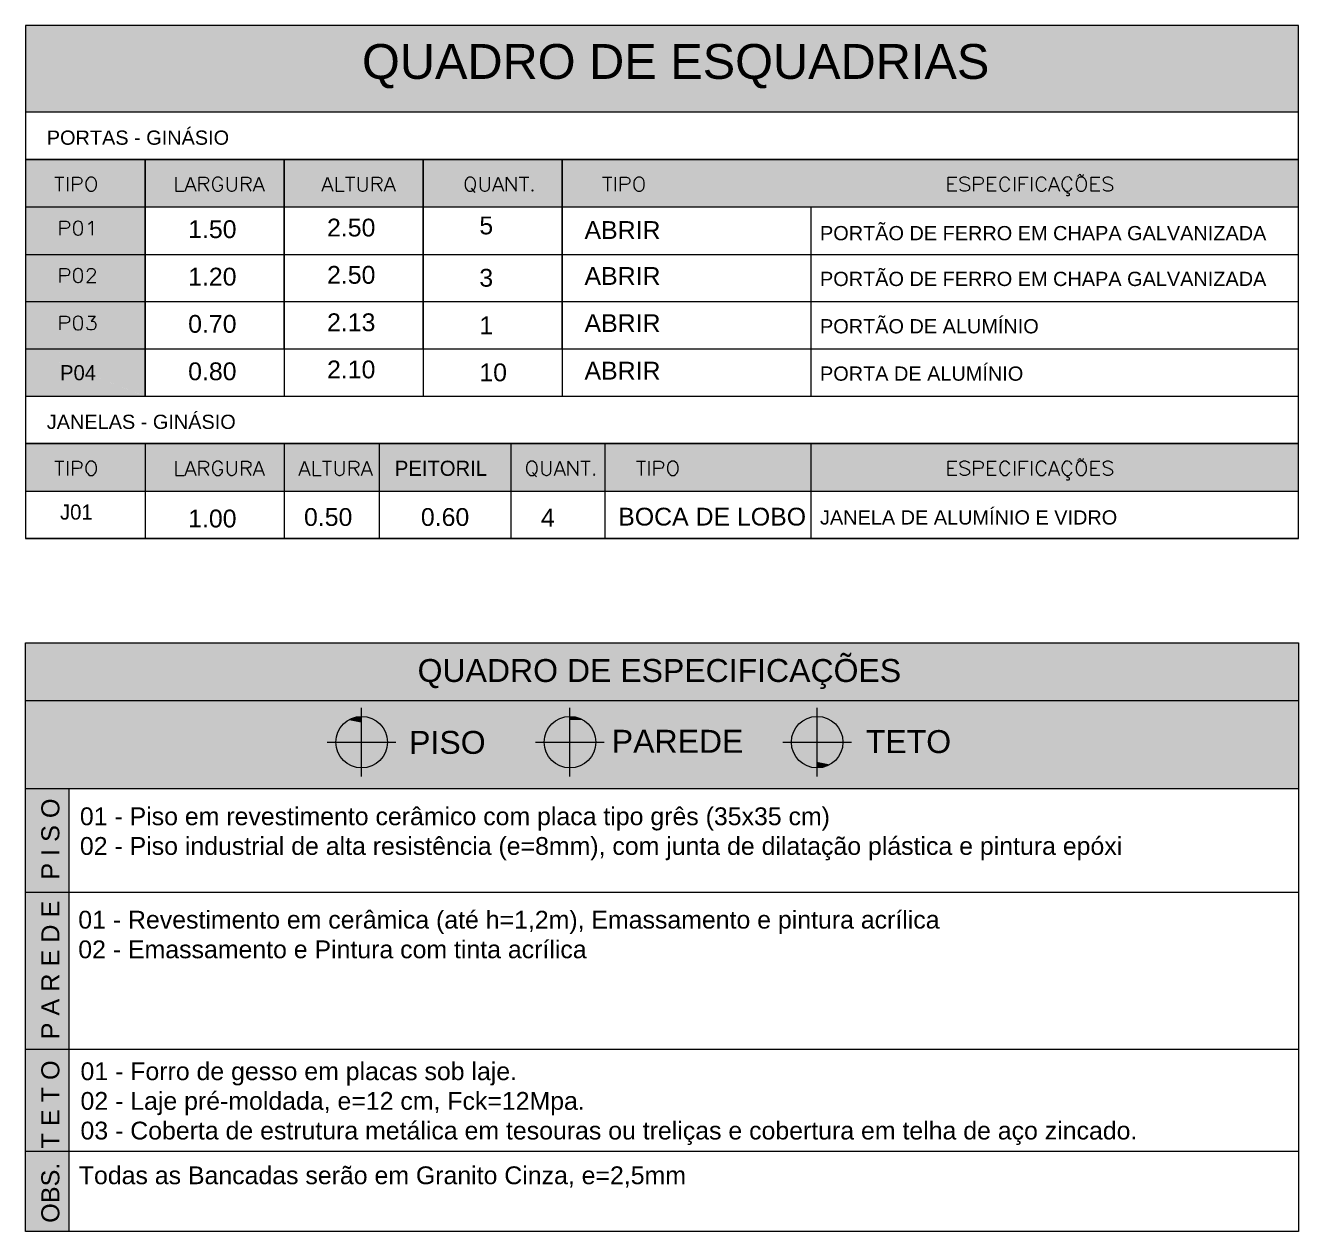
# Model space of a CAD drawing. Extents: x 3377 to 3790, y 1673 to 1846.
# Drawn here: x 3592.4 to 3606.71, y 1741.59 to 1755.14 of the extents above; entities that cross this region are included whole.
import ezdxf

# ---------------------------------------------------------------- set-up
doc = ezdxf.new("R2010")
doc.units = 0
doc.header["$LTSCALE"] = 2
for name, color, linetype in [('PDF9_0', 7, 'Continuous'), ('PDF9_AA - Texto', 7, 'Continuous'), ('PDF9_T - ESQUADRIA 03', 7, 'Continuous'), ('PDF9_Text', 7, 'Continuous'), ('PDF9_Texto', 7, 'Continuous')]:
    doc.layers.add(name, color=color, linetype=linetype)
doc.styles.add('PDF Arial', font='arial.ttf')

msp = doc.modelspace()

# ---------------------------------------------------------------- linework, layer by layer
at = {"layer": 'PDF9_0', "color": 252, "true_color": 0x858585, "transparency": 33554559}
for points in [[(3606.707, 1755.142), (3592.397, 1755.142), (3606.707, 1754.169)], [(3592.397, 1755.142), (3606.707, 1754.169), (3592.397, 1754.169)], [(3606.707, 1748.205), (3592.397, 1748.205), (3606.707, 1747.556)], [(3592.397, 1748.205), (3606.707, 1747.556), (3592.397, 1747.556)]]:
    msp.add_solid(points, dxfattribs=at)
at = {"layer": 'PDF9_0', "color": 9, "true_color": 0xc1c1c1, "transparency": 33554559}
for points in [[(3606.707, 1753.636), (3592.397, 1753.636), (3606.707, 1753.103)], [(3592.397, 1753.636), (3606.707, 1753.103), (3592.397, 1753.103)], [(3593.744, 1753.103), (3592.397, 1753.103), (3593.744, 1751.506)], [(3592.397, 1753.103), (3593.744, 1751.506), (3592.397, 1751.506)], [(3593.744, 1751.506), (3592.397, 1751.506), (3593.74, 1750.976)], [(3592.397, 1751.506), (3593.744, 1750.974), (3592.397, 1750.974)], [(3606.707, 1750.443), (3592.397, 1750.443), (3606.707, 1749.909)], [(3592.397, 1750.443), (3606.707, 1749.909), (3592.397, 1749.909)], [(3606.707, 1747.556), (3592.397, 1747.556), (3606.707, 1746.567)], [(3592.397, 1747.556), (3606.707, 1746.567), (3592.397, 1746.567)], [(3592.883, 1746.567), (3592.397, 1746.567), (3592.883, 1741.59)], [(3592.397, 1746.567), (3592.883, 1741.59), (3592.397, 1741.59)]]:
    msp.add_solid(points, dxfattribs=at)
at = {"layer": 'PDF9_AA - Texto', "lineweight": 0}
msp.add_line((3593.744, 1750.443), (3593.744, 1749.376), dxfattribs=at)
for points in [[(3606.707, 1750.976), (3606.707, 1755.142), (3592.397, 1755.142), (3592.397, 1754.169)], [(3606.707, 1754.169), (3592.397, 1754.169), (3592.397, 1750.976)], [(3592.727, 1753.439), (3592.83, 1753.439)], [(3592.777, 1753.439), (3592.777, 1753.28)], [(3592.869, 1753.439), (3592.869, 1753.28)], [(3592.928, 1753.28), (3592.928, 1753.439), (3592.995, 1753.439), (3593.016, 1753.43), (3593.025, 1753.424), (3593.031, 1753.406), (3593.031, 1753.386), (3593.025, 1753.371), (3593.016, 1753.362), (3592.995, 1753.356), (3592.928, 1753.356)], [(3594.088, 1753.439), (3594.088, 1753.28), (3594.18, 1753.28)], [(3594.194, 1753.28), (3594.253, 1753.439), (3594.312, 1753.28)], [(3594.351, 1753.28), (3594.351, 1753.439), (3594.418, 1753.439), (3594.439, 1753.43), (3594.448, 1753.424), (3594.454, 1753.406), (3594.454, 1753.392), (3594.448, 1753.377), (3594.439, 1753.371), (3594.418, 1753.362), (3594.351, 1753.362)], [(3594.613, 1753.401), (3594.604, 1753.415), (3594.589, 1753.43), (3594.574, 1753.439), (3594.545, 1753.439), (3594.53, 1753.43), (3594.516, 1753.415), (3594.507, 1753.401), (3594.501, 1753.377), (3594.501, 1753.342), (3594.507, 1753.318), (3594.516, 1753.303), (3594.53, 1753.289), (3594.545, 1753.28), (3594.574, 1753.28), (3594.589, 1753.289), (3594.604, 1753.303), (3594.613, 1753.318), (3594.613, 1753.342), (3594.574, 1753.342)], [(3594.663, 1753.439), (3594.663, 1753.327), (3594.672, 1753.303), (3594.686, 1753.289), (3594.707, 1753.28), (3594.725, 1753.28), (3594.745, 1753.289), (3594.76, 1753.303), (3594.769, 1753.327), (3594.769, 1753.439)], [(3594.828, 1753.28), (3594.828, 1753.439), (3594.896, 1753.439), (3594.916, 1753.43), (3594.925, 1753.424), (3594.931, 1753.406), (3594.931, 1753.392), (3594.925, 1753.377), (3594.916, 1753.371), (3594.896, 1753.362), (3594.828, 1753.362)], [(3594.96, 1753.28), (3595.022, 1753.439), (3595.081, 1753.28)], [(3595.732, 1753.28), (3595.791, 1753.439), (3595.853, 1753.28)], [(3595.888, 1753.439), (3595.888, 1753.28), (3595.98, 1753.28)], [(3595.995, 1753.439), (3596.098, 1753.439)], [(3596.045, 1753.439), (3596.045, 1753.28)], [(3596.136, 1753.439), (3596.136, 1753.327), (3596.142, 1753.303), (3596.157, 1753.289), (3596.18, 1753.28), (3596.195, 1753.28), (3596.218, 1753.289), (3596.233, 1753.303), (3596.239, 1753.327), (3596.239, 1753.439)], [(3596.298, 1753.28), (3596.298, 1753.439), (3596.366, 1753.439), (3596.389, 1753.43), (3596.395, 1753.424), (3596.404, 1753.406), (3596.404, 1753.392), (3596.395, 1753.377), (3596.389, 1753.371), (3596.366, 1753.362), (3596.298, 1753.362)], [(3596.434, 1753.28), (3596.492, 1753.439), (3596.554, 1753.28)], [(3597.509, 1753.439), (3597.509, 1753.327), (3597.515, 1753.303), (3597.532, 1753.289), (3597.553, 1753.28), (3597.568, 1753.28), (3597.591, 1753.289), (3597.606, 1753.303), (3597.612, 1753.327), (3597.612, 1753.439)], [(3597.65, 1753.28), (3597.709, 1753.439), (3597.771, 1753.28)], [(3597.806, 1753.28), (3597.806, 1753.439), (3597.913, 1753.28), (3597.913, 1753.439)], [(3597.948, 1753.439), (3598.054, 1753.439)], [(3598.001, 1753.439), (3598.001, 1753.28)], [(3598.885, 1753.439), (3598.988, 1753.439)], [(3598.938, 1753.439), (3598.938, 1753.28)], [(3599.026, 1753.439), (3599.026, 1753.28)], [(3599.085, 1753.28), (3599.085, 1753.439), (3599.153, 1753.439), (3599.176, 1753.43), (3599.182, 1753.424), (3599.191, 1753.406), (3599.191, 1753.386), (3599.182, 1753.371), (3599.176, 1753.362), (3599.153, 1753.356), (3599.085, 1753.356)], [(3602.865, 1753.28), (3602.768, 1753.28), (3602.768, 1753.439), (3602.865, 1753.439)], [(3603.007, 1753.415), (3602.992, 1753.43), (3602.968, 1753.439), (3602.939, 1753.439), (3602.915, 1753.43), (3602.9, 1753.415), (3602.9, 1753.401), (3602.909, 1753.386), (3602.915, 1753.377), (3602.93, 1753.371), (3602.974, 1753.356), (3602.992, 1753.348), (3602.998, 1753.342), (3603.007, 1753.327), (3603.007, 1753.303), (3602.992, 1753.289), (3602.968, 1753.28), (3602.939, 1753.28), (3602.915, 1753.289), (3602.9, 1753.303)], [(3603.057, 1753.28), (3603.057, 1753.439), (3603.124, 1753.439), (3603.148, 1753.43), (3603.154, 1753.424), (3603.163, 1753.406), (3603.163, 1753.386), (3603.154, 1753.371), (3603.148, 1753.362), (3603.124, 1753.356), (3603.057, 1753.356)], [(3603.31, 1753.28), (3603.213, 1753.28), (3603.213, 1753.439), (3603.31, 1753.439)], [(3603.46, 1753.401), (3603.451, 1753.415), (3603.437, 1753.43), (3603.422, 1753.439), (3603.393, 1753.439), (3603.378, 1753.43), (3603.363, 1753.415), (3603.357, 1753.401), (3603.348, 1753.377), (3603.348, 1753.342), (3603.357, 1753.318), (3603.363, 1753.303), (3603.378, 1753.289), (3603.393, 1753.28), (3603.422, 1753.28), (3603.437, 1753.289), (3603.451, 1753.303), (3603.46, 1753.318)], [(3603.513, 1753.439), (3603.513, 1753.28)], [(3603.572, 1753.28), (3603.572, 1753.439), (3603.669, 1753.439)], [(3603.705, 1753.439), (3603.705, 1753.28)], [(3603.87, 1753.401), (3603.864, 1753.415), (3603.849, 1753.43), (3603.831, 1753.439), (3603.802, 1753.439), (3603.787, 1753.43), (3603.773, 1753.415), (3603.767, 1753.401), (3603.758, 1753.377), (3603.758, 1753.342), (3603.767, 1753.318), (3603.773, 1753.303), (3603.787, 1753.289), (3603.802, 1753.28), (3603.831, 1753.28), (3603.849, 1753.289), (3603.864, 1753.303), (3603.87, 1753.318)], [(3603.899, 1753.28), (3603.958, 1753.439), (3604.02, 1753.28)], [(3604.229, 1753.445), (3604.235, 1753.459)], [(3604.256, 1753.459), (3604.265, 1753.454)], [(3604.285, 1753.454), (3604.291, 1753.468)], [(3604.474, 1753.28), (3604.377, 1753.28), (3604.377, 1753.439), (3604.474, 1753.439)], [(3604.615, 1753.415), (3604.6, 1753.43), (3604.577, 1753.439), (3604.547, 1753.439), (3604.527, 1753.43), (3604.512, 1753.415), (3604.512, 1753.401), (3604.518, 1753.386), (3604.527, 1753.377), (3604.542, 1753.371), (3604.586, 1753.356), (3604.6, 1753.348), (3604.609, 1753.342), (3604.615, 1753.327), (3604.615, 1753.303), (3604.6, 1753.289), (3604.577, 1753.28), (3604.547, 1753.28), (3604.527, 1753.289), (3604.512, 1753.303)], [(3594.215, 1753.333), (3594.292, 1753.333)], [(3594.404, 1753.362), (3594.454, 1753.28)], [(3594.881, 1753.362), (3594.931, 1753.28)], [(3594.984, 1753.333), (3595.058, 1753.333)], [(3595.756, 1753.333), (3595.83, 1753.333)], [(3596.351, 1753.362), (3596.404, 1753.28)], [(3596.457, 1753.333), (3596.531, 1753.333)], [(3597.406, 1753.312), (3597.45, 1753.265)], [(3597.674, 1753.333), (3597.748, 1753.333)], [(3602.768, 1753.362), (3602.827, 1753.362)], [(3603.213, 1753.362), (3603.275, 1753.362)], [(3603.572, 1753.362), (3603.631, 1753.362)], [(3603.923, 1753.333), (3603.996, 1753.333)], [(3604.094, 1753.236), (3604.103, 1753.23), (3604.123, 1753.23), (3604.132, 1753.236), (3604.132, 1753.25), (3604.123, 1753.259), (3604.108, 1753.259), (3604.108, 1753.28)], [(3604.377, 1753.362), (3604.435, 1753.362)], [(3592.397, 1753.103), (3606.707, 1753.103)], [(3601.23, 1750.976), (3601.23, 1753.103)], [(3595.305, 1753.085), (3595.305, 1750.976)], [(3596.867, 1753.085), (3596.867, 1750.976)], [(3598.431, 1753.085), (3598.431, 1750.976)], [(3592.786, 1752.785), (3592.786, 1752.944), (3592.854, 1752.944), (3592.877, 1752.935), (3592.883, 1752.929), (3592.892, 1752.911), (3592.892, 1752.891), (3592.883, 1752.876), (3592.877, 1752.867), (3592.854, 1752.861), (3592.786, 1752.861)], [(3593.107, 1752.911), (3593.122, 1752.92), (3593.146, 1752.944), (3593.146, 1752.785)], [(3592.397, 1752.57), (3606.707, 1752.57)], [(3592.786, 1752.254), (3592.786, 1752.411), (3592.854, 1752.411), (3592.877, 1752.402), (3592.883, 1752.396), (3592.892, 1752.381), (3592.892, 1752.358), (3592.883, 1752.343), (3592.877, 1752.334), (3592.854, 1752.328), (3592.786, 1752.328)], [(3593.093, 1752.372), (3593.093, 1752.381), (3593.101, 1752.396), (3593.107, 1752.402), (3593.122, 1752.411), (3593.151, 1752.411), (3593.166, 1752.402), (3593.175, 1752.396), (3593.181, 1752.381), (3593.181, 1752.366), (3593.175, 1752.349), (3593.16, 1752.328), (3593.087, 1752.254), (3593.19, 1752.254)], [(3592.397, 1752.039), (3606.707, 1752.039)], [(3592.786, 1751.721), (3592.786, 1751.877), (3592.854, 1751.877), (3592.877, 1751.868), (3592.883, 1751.863), (3592.892, 1751.848), (3592.892, 1751.824), (3592.883, 1751.81), (3592.877, 1751.804), (3592.854, 1751.795), (3592.786, 1751.795)], [(3593.101, 1751.877), (3593.181, 1751.877), (3593.137, 1751.818), (3593.16, 1751.818), (3593.175, 1751.81), (3593.181, 1751.804), (3593.19, 1751.78), (3593.19, 1751.765), (3593.181, 1751.742), (3593.166, 1751.727), (3593.146, 1751.721), (3593.122, 1751.721), (3593.101, 1751.727), (3593.093, 1751.736), (3593.087, 1751.751)], [(3592.397, 1751.509), (3606.707, 1751.509)], [(3606.707, 1749.376), (3592.397, 1749.376), (3606.707, 1749.376), (3606.707, 1750.976)], [(3592.397, 1750.976), (3606.707, 1750.976)], [(3592.397, 1750.976), (3592.397, 1749.376)], [(3595.305, 1750.443), (3595.305, 1749.376)], [(3596.373, 1750.443), (3596.373, 1749.376)], [(3597.853, 1750.443), (3597.853, 1749.376)], [(3598.909, 1750.443), (3598.909, 1749.376)], [(3601.23, 1749.376), (3601.23, 1750.443)], [(3592.727, 1750.245), (3592.83, 1750.245)], [(3592.777, 1750.245), (3592.777, 1750.086)], [(3592.869, 1750.245), (3592.869, 1750.086)], [(3592.928, 1750.086), (3592.928, 1750.245), (3592.995, 1750.245), (3593.016, 1750.236), (3593.025, 1750.23), (3593.031, 1750.213), (3593.031, 1750.192), (3593.025, 1750.177), (3593.016, 1750.169), (3592.995, 1750.163), (3592.928, 1750.163)], [(3594.088, 1750.245), (3594.088, 1750.086), (3594.18, 1750.086)], [(3594.194, 1750.086), (3594.253, 1750.245), (3594.312, 1750.086)], [(3594.351, 1750.086), (3594.351, 1750.245), (3594.418, 1750.245), (3594.439, 1750.236), (3594.448, 1750.23), (3594.454, 1750.213), (3594.454, 1750.198), (3594.448, 1750.183), (3594.439, 1750.177), (3594.418, 1750.169), (3594.351, 1750.169)], [(3594.613, 1750.207), (3594.604, 1750.222), (3594.589, 1750.236), (3594.574, 1750.245), (3594.545, 1750.245), (3594.53, 1750.236), (3594.516, 1750.222), (3594.507, 1750.207), (3594.501, 1750.183), (3594.501, 1750.148), (3594.507, 1750.124), (3594.516, 1750.11), (3594.53, 1750.095), (3594.545, 1750.086), (3594.574, 1750.086), (3594.589, 1750.095), (3594.604, 1750.11), (3594.613, 1750.124), (3594.613, 1750.148), (3594.574, 1750.148)], [(3594.663, 1750.245), (3594.663, 1750.133), (3594.672, 1750.11), (3594.686, 1750.095), (3594.707, 1750.086), (3594.725, 1750.086), (3594.745, 1750.095), (3594.76, 1750.11), (3594.769, 1750.133), (3594.769, 1750.245)], [(3594.828, 1750.086), (3594.828, 1750.245), (3594.896, 1750.245), (3594.916, 1750.236), (3594.925, 1750.23), (3594.931, 1750.213), (3594.931, 1750.198), (3594.925, 1750.183), (3594.916, 1750.177), (3594.896, 1750.169), (3594.828, 1750.169)], [(3594.96, 1750.086), (3595.022, 1750.245), (3595.081, 1750.086)], [(3595.473, 1750.086), (3595.532, 1750.245), (3595.594, 1750.086)], [(3595.63, 1750.245), (3595.63, 1750.086), (3595.721, 1750.086)], [(3595.736, 1750.245), (3595.839, 1750.245)], [(3595.786, 1750.245), (3595.786, 1750.086)], [(3595.877, 1750.245), (3595.877, 1750.133), (3595.883, 1750.11), (3595.898, 1750.095), (3595.921, 1750.086), (3595.936, 1750.086), (3595.96, 1750.095), (3595.974, 1750.11), (3595.98, 1750.133), (3595.98, 1750.245)], [(3596.039, 1750.086), (3596.039, 1750.245), (3596.107, 1750.245), (3596.13, 1750.236), (3596.136, 1750.23), (3596.145, 1750.213), (3596.145, 1750.198), (3596.136, 1750.183), (3596.13, 1750.177), (3596.107, 1750.169), (3596.039, 1750.169)], [(3596.175, 1750.086), (3596.234, 1750.245), (3596.295, 1750.086)], [(3598.201, 1750.245), (3598.201, 1750.133), (3598.207, 1750.11), (3598.225, 1750.095), (3598.245, 1750.086), (3598.26, 1750.086), (3598.284, 1750.095), (3598.299, 1750.11), (3598.304, 1750.133), (3598.304, 1750.245)], [(3598.343, 1750.086), (3598.402, 1750.245), (3598.464, 1750.086)], [(3598.499, 1750.086), (3598.499, 1750.245), (3598.605, 1750.086), (3598.605, 1750.245)], [(3598.64, 1750.245), (3598.746, 1750.245)], [(3598.693, 1750.245), (3598.693, 1750.086)], [(3599.264, 1750.245), (3599.367, 1750.245)], [(3599.317, 1750.245), (3599.317, 1750.086)], [(3599.405, 1750.245), (3599.405, 1750.086)], [(3599.464, 1750.086), (3599.464, 1750.245), (3599.532, 1750.245), (3599.555, 1750.236), (3599.561, 1750.23), (3599.57, 1750.213), (3599.57, 1750.192), (3599.561, 1750.177), (3599.555, 1750.169), (3599.532, 1750.163), (3599.464, 1750.163)], [(3602.865, 1750.086), (3602.768, 1750.086), (3602.768, 1750.245), (3602.865, 1750.245)], [(3603.007, 1750.222), (3602.992, 1750.236), (3602.968, 1750.245), (3602.939, 1750.245), (3602.915, 1750.236), (3602.9, 1750.222), (3602.9, 1750.207), (3602.909, 1750.192), (3602.915, 1750.183), (3602.93, 1750.177), (3602.974, 1750.163), (3602.992, 1750.154), (3602.998, 1750.148), (3603.007, 1750.133), (3603.007, 1750.11), (3602.992, 1750.095), (3602.968, 1750.086), (3602.939, 1750.086), (3602.915, 1750.095), (3602.9, 1750.11)], [(3603.057, 1750.086), (3603.057, 1750.245), (3603.124, 1750.245), (3603.148, 1750.236), (3603.154, 1750.23), (3603.163, 1750.213), (3603.163, 1750.192), (3603.154, 1750.177), (3603.148, 1750.169), (3603.124, 1750.163), (3603.057, 1750.163)], [(3603.31, 1750.086), (3603.213, 1750.086), (3603.213, 1750.245), (3603.31, 1750.245)], [(3603.46, 1750.207), (3603.451, 1750.222), (3603.437, 1750.236), (3603.422, 1750.245), (3603.393, 1750.245), (3603.378, 1750.236), (3603.363, 1750.222), (3603.357, 1750.207), (3603.348, 1750.183), (3603.348, 1750.148), (3603.357, 1750.124), (3603.363, 1750.11), (3603.378, 1750.095), (3603.393, 1750.086), (3603.422, 1750.086), (3603.437, 1750.095), (3603.451, 1750.11), (3603.46, 1750.124)], [(3603.513, 1750.245), (3603.513, 1750.086)], [(3603.572, 1750.086), (3603.572, 1750.245), (3603.669, 1750.245)], [(3603.705, 1750.245), (3603.705, 1750.086)], [(3603.87, 1750.207), (3603.864, 1750.222), (3603.849, 1750.236), (3603.831, 1750.245), (3603.802, 1750.245), (3603.787, 1750.236), (3603.773, 1750.222), (3603.767, 1750.207), (3603.758, 1750.183), (3603.758, 1750.148), (3603.767, 1750.124), (3603.773, 1750.11), (3603.787, 1750.095), (3603.802, 1750.086), (3603.831, 1750.086), (3603.849, 1750.095), (3603.864, 1750.11), (3603.87, 1750.124)], [(3603.899, 1750.086), (3603.958, 1750.245), (3604.02, 1750.086)], [(3604.229, 1750.251), (3604.235, 1750.266)], [(3604.256, 1750.266), (3604.265, 1750.26)], [(3604.285, 1750.26), (3604.291, 1750.275)], [(3604.474, 1750.086), (3604.377, 1750.086), (3604.377, 1750.245), (3604.474, 1750.245)], [(3604.615, 1750.222), (3604.6, 1750.236), (3604.577, 1750.245), (3604.547, 1750.245), (3604.527, 1750.236), (3604.512, 1750.222), (3604.512, 1750.207), (3604.518, 1750.192), (3604.527, 1750.183), (3604.542, 1750.177), (3604.586, 1750.163), (3604.6, 1750.154), (3604.609, 1750.148), (3604.615, 1750.133), (3604.615, 1750.11), (3604.6, 1750.095), (3604.577, 1750.086), (3604.547, 1750.086), (3604.527, 1750.095), (3604.512, 1750.11)], [(3594.215, 1750.139), (3594.292, 1750.139)], [(3594.404, 1750.169), (3594.454, 1750.086)], [(3594.881, 1750.169), (3594.931, 1750.086)], [(3594.984, 1750.139), (3595.058, 1750.139)], [(3595.497, 1750.139), (3595.571, 1750.139)], [(3596.092, 1750.169), (3596.145, 1750.086)], [(3596.198, 1750.139), (3596.272, 1750.139)], [(3598.098, 1750.118), (3598.142, 1750.071)], [(3598.366, 1750.139), (3598.44, 1750.139)], [(3602.768, 1750.169), (3602.827, 1750.169)], [(3603.213, 1750.169), (3603.275, 1750.169)], [(3603.572, 1750.169), (3603.631, 1750.169)], [(3603.923, 1750.139), (3603.996, 1750.139)], [(3604.377, 1750.169), (3604.435, 1750.169)], [(3604.094, 1750.042), (3604.103, 1750.036), (3604.123, 1750.036), (3604.132, 1750.042), (3604.132, 1750.057), (3604.123, 1750.065), (3604.108, 1750.065), (3604.108, 1750.086)], [(3592.397, 1749.909), (3606.707, 1749.909)], [(3592.397, 1747.556), (3606.707, 1747.556)], [(3592.397, 1746.567), (3606.707, 1746.567)], [(3592.883, 1746.567), (3592.883, 1741.59)], [(3592.397, 1745.403), (3606.707, 1745.403)], [(3592.397, 1743.641), (3606.707, 1743.641)], [(3592.397, 1742.495), (3606.707, 1742.495)]]:
    msp.add_lwpolyline(points, dxfattribs=at)
for points in [[(3606.707, 1753.636), (3592.397, 1753.636)], [(3593.744, 1750.974), (3593.744, 1753.636)], [(3595.305, 1751.506), (3595.305, 1753.636)], [(3596.867, 1751.506), (3596.867, 1753.636)], [(3598.431, 1751.506), (3598.431, 1753.636)], [(3593.122, 1753.439), (3593.107, 1753.43), (3593.093, 1753.415), (3593.084, 1753.401), (3593.075, 1753.377), (3593.075, 1753.342), (3593.084, 1753.318), (3593.093, 1753.303), (3593.107, 1753.289), (3593.122, 1753.28), (3593.151, 1753.28), (3593.166, 1753.289), (3593.181, 1753.303), (3593.187, 1753.318), (3593.196, 1753.342), (3593.196, 1753.377), (3593.187, 1753.401), (3593.181, 1753.415), (3593.166, 1753.43), (3593.151, 1753.439)], [(3597.382, 1753.439), (3597.367, 1753.43), (3597.353, 1753.415), (3597.344, 1753.401), (3597.338, 1753.377), (3597.338, 1753.342), (3597.344, 1753.318), (3597.353, 1753.303), (3597.367, 1753.289), (3597.382, 1753.28), (3597.412, 1753.28), (3597.426, 1753.289), (3597.441, 1753.303), (3597.45, 1753.318), (3597.456, 1753.342), (3597.456, 1753.377), (3597.45, 1753.401), (3597.441, 1753.415), (3597.426, 1753.43), (3597.412, 1753.439)], [(3599.28, 1753.439), (3599.265, 1753.43), (3599.25, 1753.415), (3599.241, 1753.401), (3599.235, 1753.377), (3599.235, 1753.342), (3599.241, 1753.318), (3599.25, 1753.303), (3599.265, 1753.289), (3599.28, 1753.28), (3599.309, 1753.28), (3599.324, 1753.289), (3599.339, 1753.303), (3599.347, 1753.318), (3599.353, 1753.342), (3599.353, 1753.377), (3599.347, 1753.401), (3599.339, 1753.415), (3599.324, 1753.43), (3599.309, 1753.439)], [(3604.25, 1753.439), (3604.235, 1753.43), (3604.22, 1753.415), (3604.215, 1753.401), (3604.206, 1753.377), (3604.206, 1753.342), (3604.215, 1753.318), (3604.22, 1753.303), (3604.235, 1753.289), (3604.25, 1753.28), (3604.279, 1753.28), (3604.294, 1753.289), (3604.309, 1753.303), (3604.318, 1753.318), (3604.324, 1753.342), (3604.324, 1753.377), (3604.318, 1753.401), (3604.309, 1753.415), (3604.294, 1753.43), (3604.279, 1753.439)], [(3598.098, 1753.294), (3598.089, 1753.289), (3598.098, 1753.28), (3598.104, 1753.289)], [(3592.981, 1752.944), (3592.96, 1752.935), (3592.942, 1752.911), (3592.936, 1752.876), (3592.936, 1752.853), (3592.942, 1752.817), (3592.96, 1752.794), (3592.981, 1752.785), (3592.995, 1752.785), (3593.019, 1752.794), (3593.034, 1752.817), (3593.039, 1752.853), (3593.039, 1752.876), (3593.034, 1752.911), (3593.019, 1752.935), (3592.995, 1752.944)], [(3592.981, 1752.411), (3592.96, 1752.402), (3592.942, 1752.381), (3592.936, 1752.343), (3592.936, 1752.319), (3592.942, 1752.284), (3592.96, 1752.26), (3592.981, 1752.254), (3592.995, 1752.254), (3593.019, 1752.26), (3593.034, 1752.284), (3593.039, 1752.319), (3593.039, 1752.343), (3593.034, 1752.381), (3593.019, 1752.402), (3592.995, 1752.411)], [(3592.981, 1751.877), (3592.96, 1751.868), (3592.942, 1751.848), (3592.936, 1751.81), (3592.936, 1751.786), (3592.942, 1751.751), (3592.96, 1751.727), (3592.981, 1751.721), (3592.995, 1751.721), (3593.019, 1751.727), (3593.034, 1751.751), (3593.039, 1751.786), (3593.039, 1751.81), (3593.034, 1751.848), (3593.019, 1751.868), (3592.995, 1751.877)], [(3606.707, 1750.443), (3592.397, 1750.443)], [(3593.122, 1750.245), (3593.107, 1750.236), (3593.093, 1750.222), (3593.084, 1750.207), (3593.075, 1750.183), (3593.075, 1750.148), (3593.084, 1750.124), (3593.093, 1750.11), (3593.107, 1750.095), (3593.122, 1750.086), (3593.151, 1750.086), (3593.166, 1750.095), (3593.181, 1750.11), (3593.187, 1750.124), (3593.196, 1750.148), (3593.196, 1750.183), (3593.187, 1750.207), (3593.181, 1750.222), (3593.166, 1750.236), (3593.151, 1750.245)], [(3598.075, 1750.245), (3598.06, 1750.236), (3598.045, 1750.222), (3598.036, 1750.207), (3598.03, 1750.183), (3598.03, 1750.148), (3598.036, 1750.124), (3598.045, 1750.11), (3598.06, 1750.095), (3598.075, 1750.086), (3598.104, 1750.086), (3598.119, 1750.095), (3598.134, 1750.11), (3598.142, 1750.124), (3598.148, 1750.148), (3598.148, 1750.183), (3598.142, 1750.207), (3598.134, 1750.222), (3598.119, 1750.236), (3598.104, 1750.245)], [(3599.659, 1750.245), (3599.644, 1750.236), (3599.629, 1750.222), (3599.62, 1750.207), (3599.614, 1750.183), (3599.614, 1750.148), (3599.62, 1750.124), (3599.629, 1750.11), (3599.644, 1750.095), (3599.659, 1750.086), (3599.688, 1750.086), (3599.703, 1750.095), (3599.718, 1750.11), (3599.726, 1750.124), (3599.732, 1750.148), (3599.732, 1750.183), (3599.726, 1750.207), (3599.718, 1750.222), (3599.703, 1750.236), (3599.688, 1750.245)], [(3604.25, 1750.245), (3604.235, 1750.236), (3604.22, 1750.222), (3604.215, 1750.207), (3604.206, 1750.183), (3604.206, 1750.148), (3604.215, 1750.124), (3604.22, 1750.11), (3604.235, 1750.095), (3604.25, 1750.086), (3604.279, 1750.086), (3604.294, 1750.095), (3604.309, 1750.11), (3604.318, 1750.124), (3604.324, 1750.148), (3604.324, 1750.183), (3604.318, 1750.207), (3604.309, 1750.222), (3604.294, 1750.236), (3604.279, 1750.245)], [(3598.791, 1750.101), (3598.782, 1750.095), (3598.791, 1750.086), (3598.796, 1750.095)], [(3606.707, 1741.59), (3592.397, 1741.59), (3592.397, 1748.205), (3606.707, 1748.205)]]:
    msp.add_lwpolyline(points, close=True, dxfattribs=at)
for centre, start, end in [((3604.248, 1753.452), 45.0001, 134.9999), ((3604.275, 1753.464), 225.0001, 314.9999), ((3604.248, 1750.258), 45.0001, 134.9999), ((3604.275, 1750.27), 225.0001, 314.9999)]:
    msp.add_arc(centre, 0.0162, start, end, dxfattribs=at)
for centre in [(3604.109, 1753.36), (3604.109, 1750.166)]:
    msp.add_ellipse(centre, major_axis=(-0.0005, 0.0818), ratio=0.743163, start_param=5.231929, end_param=10.458139, dxfattribs=at)
at = {"layer": 'PDF9_T - ESQUADRIA 03', "transparency": 33554559}
for points in [[(3596.124, 1747.374), (3596.174, 1747.362), (3596.074, 1747.362)], [(3596.174, 1747.377), (3596.174, 1747.374), (3596.124, 1747.374)], [(3596.174, 1747.374), (3596.124, 1747.374), (3596.174, 1747.362)], [(3598.517, 1747.377), (3598.567, 1747.374), (3598.517, 1747.374)], [(3598.567, 1747.374), (3598.517, 1747.374), (3598.614, 1747.362)], [(3598.517, 1747.374), (3598.614, 1747.362), (3598.517, 1747.362)], [(3595.924, 1747.232), (3596.174, 1747.188), (3595.9, 1747.188)], [(3595.953, 1747.274), (3596.174, 1747.232), (3595.924, 1747.232)], [(3596.174, 1747.232), (3595.924, 1747.232), (3596.174, 1747.188)], [(3595.989, 1747.309), (3596.174, 1747.274), (3595.953, 1747.274)], [(3596.174, 1747.274), (3595.953, 1747.274), (3596.174, 1747.232)], [(3596.03, 1747.338), (3596.174, 1747.309), (3595.989, 1747.309)], [(3596.174, 1747.309), (3595.989, 1747.309), (3596.174, 1747.274)], [(3596.074, 1747.362), (3596.174, 1747.338), (3596.03, 1747.338)], [(3596.174, 1747.338), (3596.03, 1747.338), (3596.174, 1747.309)], [(3596.174, 1747.362), (3596.074, 1747.362), (3596.174, 1747.338)], [(3598.614, 1747.362), (3598.517, 1747.362), (3598.661, 1747.338)], [(3598.517, 1747.362), (3598.661, 1747.338), (3598.517, 1747.338)], [(3598.661, 1747.338), (3598.517, 1747.338), (3598.702, 1747.309)], [(3598.517, 1747.338), (3598.702, 1747.309), (3598.517, 1747.309)], [(3598.702, 1747.309), (3598.517, 1747.309), (3598.737, 1747.274)], [(3598.517, 1747.309), (3598.737, 1747.274), (3598.517, 1747.274)], [(3598.737, 1747.274), (3598.517, 1747.274), (3598.767, 1747.232)], [(3598.517, 1747.274), (3598.767, 1747.232), (3598.517, 1747.232)], [(3598.767, 1747.232), (3598.517, 1747.232), (3598.788, 1747.188)], [(3598.517, 1747.232), (3598.788, 1747.188), (3598.517, 1747.188)], [(3595.888, 1747.138), (3596.174, 1747.088), (3595.886, 1747.088)], [(3595.9, 1747.188), (3596.174, 1747.138), (3595.888, 1747.138)], [(3596.174, 1747.138), (3595.888, 1747.138), (3596.174, 1747.088)], [(3596.174, 1747.188), (3595.9, 1747.188), (3596.174, 1747.138)], [(3598.788, 1747.188), (3598.517, 1747.188), (3598.802, 1747.138)], [(3598.517, 1747.188), (3598.802, 1747.138), (3598.517, 1747.138)], [(3598.802, 1747.138), (3598.517, 1747.138), (3598.805, 1747.088)], [(3598.517, 1747.138), (3598.805, 1747.088), (3598.517, 1747.088)], [(3601.586, 1747.088), (3601.295, 1747.088), (3601.581, 1747.038)], [(3601.295, 1747.088), (3601.581, 1747.038), (3601.295, 1747.038)], [(3601.581, 1747.038), (3601.295, 1747.038), (3601.569, 1746.991)], [(3601.295, 1747.038), (3601.569, 1746.991), (3601.295, 1746.991)], [(3601.569, 1746.991), (3601.295, 1746.991), (3601.548, 1746.944)], [(3601.295, 1746.991), (3601.548, 1746.944), (3601.295, 1746.944)], [(3601.548, 1746.944), (3601.295, 1746.944), (3601.519, 1746.902)], [(3601.295, 1746.944), (3601.519, 1746.902), (3601.295, 1746.902)], [(3601.519, 1746.902), (3601.295, 1746.902), (3601.483, 1746.867)], [(3601.295, 1746.902), (3601.483, 1746.867), (3601.295, 1746.867)], [(3601.483, 1746.867), (3601.295, 1746.867), (3601.442, 1746.838)], [(3601.295, 1746.867), (3601.442, 1746.838), (3601.295, 1746.838)], [(3601.442, 1746.838), (3601.295, 1746.838), (3601.395, 1746.817)], [(3601.295, 1746.838), (3601.395, 1746.817), (3601.295, 1746.817)], [(3601.295, 1746.817), (3601.295, 1746.802), (3601.345, 1746.802)], [(3601.295, 1746.817), (3601.395, 1746.817), (3601.345, 1746.802)], [(3601.295, 1746.802), (3601.345, 1746.802), (3601.295, 1746.799)]]:
    msp.add_solid(points, dxfattribs=at)
at = {"layer": 'PDF9_Texto', "lineweight": 0}
for points in [[(3596.174, 1746.702), (3596.174, 1747.474)], [(3598.517, 1746.702), (3598.517, 1747.474)], [(3601.295, 1746.702), (3601.295, 1747.474)], [(3595.788, 1747.088), (3596.56, 1747.088)], [(3598.131, 1747.088), (3598.902, 1747.088)], [(3600.909, 1747.088), (3601.681, 1747.088)]]:
    msp.add_lwpolyline(points, dxfattribs=at)
for centre in [(3596.176, 1747.089), (3598.518, 1747.089), (3601.296, 1747.089)]:
    msp.add_circle(centre, 0.29, dxfattribs=at)

# ---------------------------------------------------------------- texts
at = {"layer": 'PDF9_Text', "attachment_point": 7, "style": 'PDF Arial'}
for s, insert, char_height in [('QUADRO DE ESQUADRIAS', (3596.18, 1754.434), 0.3916), ('PORTAS - GINÁSIO', (3592.637, 1753.799), 0.16), ('1.50', (3594.226, 1752.75), 0.2), ('2.50', (3595.787, 1752.768), 0.2), ('5', (3597.499, 1752.792), 0.2), ('ABRIR', (3598.681, 1752.743), 0.2), ('PORTÃO DE FERRO EM CHAPA GALVANIZADA', (3601.328, 1752.726), 0.16), ('1.20', (3594.226, 1752.217), 0.2), ('2.50', (3595.787, 1752.237), 0.2), ('3', (3597.499, 1752.204), 0.2), ('ABRIR', (3598.681, 1752.227), 0.2), ('PORTÃO DE FERRO EM CHAPA GALVANIZADA', (3601.328, 1752.212), 0.16), ('0.70', (3594.226, 1751.686), 0.2), ('2.13', (3595.787, 1751.704), 0.2), ('1', (3597.499, 1751.673), 0.2), ('ABRIR', (3598.681, 1751.697), 0.2), ('PORTÃO DE ALUMÍNIO', (3601.328, 1751.68), 0.16), ('2.10', (3595.787, 1751.174), 0.2), ('{\\Ftxt|c0;P04}', (3592.786, 1751.153), 0.17), ('0.80', (3594.226, 1751.153), 0.2), ('10', (3597.499, 1751.141), 0.2), ('ABRIR ', (3598.681, 1751.163), 0.2), ('PORTA DE ALUMÍNIO', (3601.328, 1751.148), 0.16), ('JANELAS - GINÁSIO', (3592.637, 1750.606), 0.16), ('{\\Ftxt|c0;PEITORIL}', (3596.549, 1750.079), 0.17), ('{\\Ftxt|c0;J01}', (3592.786, 1749.587), 0.17), ('1.00', (3594.226, 1749.499), 0.2), ('0.50', (3595.528, 1749.516), 0.2), ('0.60', (3596.842, 1749.516), 0.2), ('4', (3598.191, 1749.511), 0.2), ('BOCA DE LOBO', (3599.06, 1749.52), 0.2), ('JANELA DE ALUMÍNIO E VIDRO', (3601.328, 1749.532), 0.16), ('QUADRO DE ESPECIFICAÇÕES', (3596.805, 1747.686), 0.25745), ('PISO', (3596.71, 1746.954), 0.2575), ('PAREDE', (3598.988, 1746.97), 0.2575), ('TETO', (3601.843, 1746.963), 0.2575), ('01 - Piso em revestimento cerâmico com placa tipo grês (35x35 cm)\\P02 - Piso industrial de alta resistência (e=8mm), com junta de dilatação plástica e pintura epóxi', (3593.009, 1745.761), 0.2), ('01 - Revestimento em cerâmica (até h=1,2m), Emassamento e pintura acrílica\\P02 - Emassamento e Pintura com tinta acrílica', (3592.991, 1744.658), 0.2), ('01 - Forro de gesso em placas sob laje.\\P02 - Laje pré-moldada, e=12 cm, Fck=12Mpa.\\P03 - Coberta de estrutura metálica em tesouras ou treliças e cobertura em telha de aço zincado.', (3593.016, 1742.563), 0.2), ('Todas as Bancadas serão em Granito Cinza, e=2,5mm', (3592.997, 1742.085), 0.2)]:
    msp.add_mtext(s, dxfattribs=dict(at, insert=insert, char_height=char_height))
at = {"layer": 'PDF9_Text', "insert": (3592.781, 1741.688), "char_height": 0.20274, "attachment_point": 7, "rotation": 90, "style": 'PDF Arial'}
msp.add_mtext('OBS.  T E T O   P A R E D E   P I S O', dxfattribs=at)

doc.saveas('drawing.dxf')
